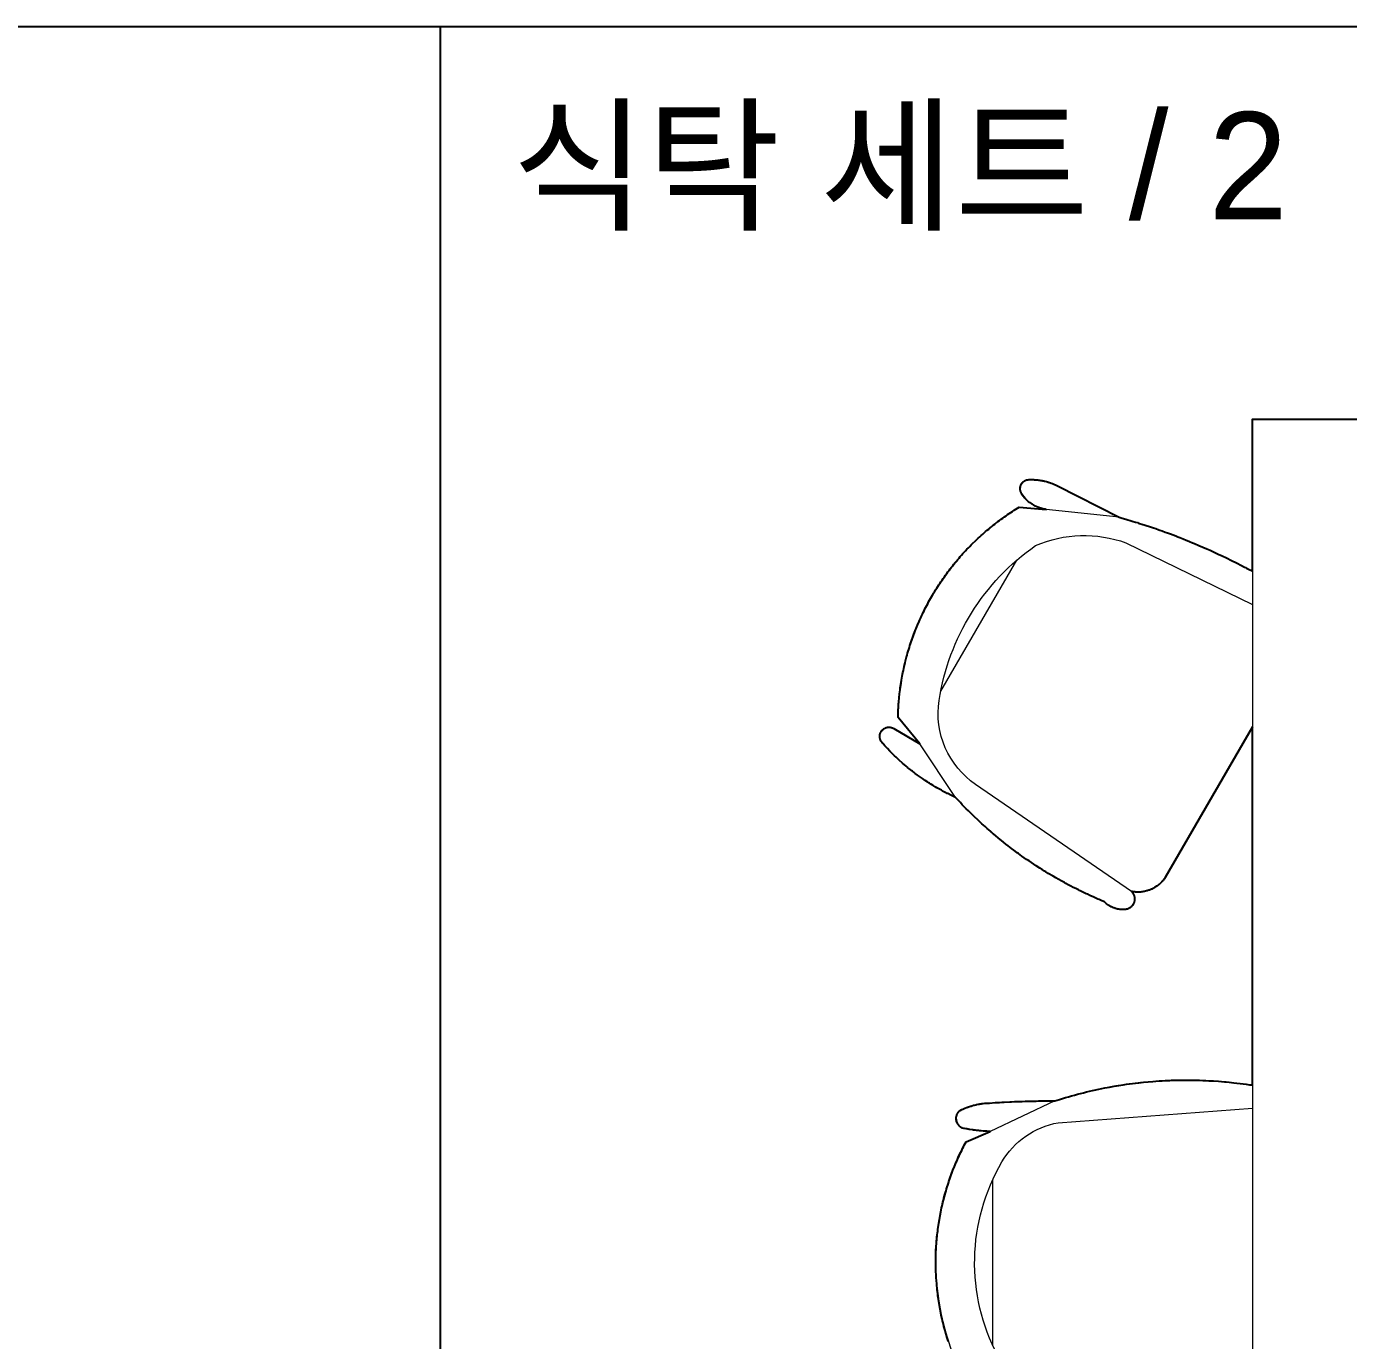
# Model space of a CAD drawing. Header units: millimetres. Extents: x 488786 to 747986, y 25193 to 95000.
# Drawn here: x 535120 to 536972, y 87039 to 88880 of the extents above; entities that cross this region are included whole.
import ezdxf

# ---------------------------------------------------------------- set-up
doc = ezdxf.new("R2010")
doc.units = ezdxf.units.MM
for name, color, linetype in [('10. ETC', 251, 'Continuous'), ('13. TXT2', 43, 'Continuous'), ('6. FUR1', 181, 'Continuous')]:
    doc.layers.add(name, color=color, linetype=linetype)
doc.layers.add('7. FUR2', color=241, linetype='Continuous', lineweight=5)
doc.styles.add('YUHIHA_TEXT', font='Pretendard-Regular.ttf')

# ---------------------------------------------------------------- blocks, each defined once
blk = doc.blocks.new('YUHIHA_Furniture_DiningSet_6Seat_B_Plan')
at = {"layer": '6. FUR1'}
blk.add_lwpolyline([(1292.1, -1225.8), (1289.5, -1226.7), (1286.9, -1227.5), (1281.6, -1229.1), (1279, -1229.9), (1276.3, -1230.6), (1273.7, -1231.3), (1271, -1232.1), (1268.3, -1232.7), (1265.7, -1233.4), (1263, -1234), (1260.3, -1234.7), (1254.9, -1235.9), (1249.5, -1237), (1246.8, -1237.5), (1244.1, -1238), (1241.4, -1238.5), (1238.7, -1238.9), (1236, -1239.4), (1233.3, -1239.8), (1230.5, -1240.2), (1227.8, -1240.5), (1225.1, -1240.9), (1222.4, -1241.2), (1219.6, -1241.5), (1216.9, -1241.8), (1214.1, -1242.1), (1211.4, -1242.3), (1205.9, -1242.8), (1203.2, -1242.9), (1197.7, -1243.2), (1194.9, -1243.4), (1189.4, -1243.5), (1183.9, -1243.6), (1181.2, -1243.6), (1178.4, -1243.6), (1175.6, -1243.6), (1172.9, -1243.5), (1170.1, -1243.5), (1167.4, -1243.4), (1164.6, -1243.3), (1159.1, -1243), (1153.7, -1242.6), (1150.9, -1242.4), (1148.2, -1242.1), (1145.4, -1241.9), (1139.9, -1241.3), (1137.2, -1240.9), (1134.5, -1240.6), (1131.8, -1240.2), (1129, -1239.8), (1123.6, -1239), (1120.9, -1238.5), (1118.2, -1238.1), (1115.5, -1237.6), (1112.8, -1237), (1110.1, -1236.5), (1107.4, -1235.9), (1104.7, -1235.4), (1102, -1234.8), (1096.6, -1233.5), (1094, -1232.8), (1091.3, -1232.2), (1086, -1230.7), (1083.3, -1230), (1080.7, -1229.2), (1078, -1228.4), (1075.4, -1227.6), (1072.8, -1226.8), (1070.2, -1226), (1067.6, -1225.1), (1062.3, -1223.3), (1059.7, -1222.4), (1057.2, -1221.4), (1052, -1219.5), (1046.9, -1217.4), (1044.4, -1216.4), (1041.8, -1215.3), (1039.3, -1214.2), (1036.8, -1213.1), (1034.3, -1212), (1029.3, -1209.7), (1026.8, -1208.5), (1024.3, -1207.3), (1021.8, -1206.1), (1019.4, -1204.9), (1016.9, -1203.6), (1014.5, -1202.3), (1012.1, -1201), (997.6, -1167.6), (997.6, -1168.3), (997.4, -1172.2), (997.4, -1172.5), (997.3, -1174.1), (997.2, -1175.3), (997.2, -1175.6), (997.2, -1176.2), (997.2, -1176.5), (996.9, -1179.9), (996.9, -1180.2), (996.8, -1180.8), (996.8, -1181.1), (996.7, -1182.3), (996.5, -1183.8), (996.5, -1184.2), (996.1, -1188.1), (996, -1188.4), (995.9, -1189), (995.7, -1190.5), (995.7, -1190.8), (995.6, -1191.8), (995.5, -1192.4), (995, -1195.7), (994.9, -1196), (994.8, -1196.6), (994.8, -1196.9), (994.6, -1198.1), (994.5, -1198.7), (994.2, -1199.9), (993.6, -1203.5), (993.5, -1203.8), (993.4, -1204.4), (993, -1206.2), (992.9, -1206.5), (992.8, -1206.7), (992.5, -1207.3), (991.9, -1208.3), (991.5, -1208.8), (990.9, -1209.7), (990.1, -1210.5), (989.9, -1210.7), (989.1, -1211.5), (988.6, -1211.9), (988.2, -1212.1), (987.7, -1212.5), (987.1, -1212.9), (986.7, -1213.1), (986.1, -1213.4), (985.3, -1213.8), (984.9, -1214), (984.5, -1214.1), (983.6, -1214.4), (983.2, -1214.5), (982.3, -1214.7), (981.4, -1214.8), (980.5, -1214.9), (980.1, -1215), (979.7, -1215), (979, -1215), (978.3, -1214.9), (977.6, -1214.8), (976.8, -1214.7), (976.1, -1214.6), (975.2, -1214.3), (974.6, -1214.1), (974.2, -1214), (973.6, -1213.7), (973.2, -1213.5), (972.6, -1213.2), (972.4, -1213.1), (972, -1212.9), (971.8, -1212.8), (971.2, -1212.4), (970.7, -1212), (970, -1211.5), (969.6, -1211.2), (969.3, -1210.9), (969, -1210.6), (968.8, -1210.4), (968.5, -1209.8), (968.3, -1209.5), (968.2, -1209.2), (967.1, -1207.1), (966.4, -1205.5), (965.7, -1203.9), (965.3, -1203), (965.2, -1202.7), (964.3, -1200.5), (964.2, -1200.1), (964.1, -1199.8), (963.8, -1199.2), (963.7, -1198.9), (963.3, -1197.9), (962.8, -1196.3), (962.2, -1194.3), (962.1, -1194), (961.9, -1193.3), (961.1, -1190.7), (960.8, -1189.4), (960.3, -1187.4), (960.1, -1186.7), (959.7, -1184.4), (959.4, -1183), (959.4, -1182.7), (959.2, -1181.7), (959, -1180.7), (959, -1180.3), (958.9, -1179.7), (958.8, -1179.3), (958.7, -1178.6), (958.7, -1178.3), (958.5, -1177), (958.3, -1174.9), (958.2, -1173.9), (958.2, -1173.5), (958.1, -1171.5), (958, -1171.1), (958, -1170.8), (958, -1169.8), (958, -1169.4), (958, -1169.1), (957.9, -1168.4), (957.4, -1160.5), (957.4, -1159.8), (957.3, -1157.7), (957.1, -1154.1), (956.8, -1150.5), (956.7, -1148.4), (956.7, -1147.7), (956.2, -1138.3), (956.2, -1137.6), (956, -1133.3), (955.9, -1130.4), (955.9, -1129), (955.8, -1128.3), (955.8, -1126.9), (955.7, -1126.1), (955.7, -1123.3), (955.6, -1122.6), (955.5, -1118.2), (955.5, -1117.5), (955.4, -1114.7), (955.3, -1111.8), (955.3, -1110.4), (955.2, -1107.5), (955.1, -1103.9), (955.1, -1103.2), (954.9, -1092.4), (954.9, -1089.5), (954.9, -1088.1), (954.9, -1085.3), (954.8, -1081.7), (954.8, -1080.9), (954.8, -1077.4), (954.8, -1076.6), (952.8, -1070.4), (951.6, -1066.2), (950.3, -1062), (949.1, -1057.8), (947.9, -1053.6), (946.7, -1049.4), (945.6, -1045.1), (945, -1043), (944.5, -1040.9), (943.4, -1036.7), (942.4, -1032.4), (941.4, -1028.2), (940.4, -1023.9), (939.5, -1019.6), (939, -1017.5), (938.5, -1015.3), (937.7, -1011.1), (936.8, -1006.8), (935.6, -1000.3), (934.4, -993.9), (933.4, -987.4), (932.4, -980.9), (931.7, -976.6), (931.1, -972.2), (930.6, -967.9), (930, -963.6), (929.5, -959.2), (928.8, -952.7), (928.2, -946.1), (927.6, -939.6), (927.3, -935.2), (927, -930.9), (926.7, -926.5), (926.5, -922.1), (926.4, -920), (926.2, -915.6), (926.1, -913.4), (926, -909), (925.9, -904.6), (925.8, -900.3), (925.8, -895.9), (925.8, -891.5), (925.8, -887.1), (925.9, -882.8), (925.9, -878.4), (926.1, -874), (926.2, -869.6), (926.4, -865.3), (926.6, -860.9), (927, -854.4), (927.4, -847.8), (927.8, -843.4), (928.2, -839.1), (928.3, -836.9), (928.8, -832.5), (929.5, -826), (930, -821.7), (930.5, -817.3), (931.1, -813), (931.6, -808.7), (932.3, -804.3), (932.6, -802.2), (932.9, -800), (431.2, -800), (642, -922.2), (642.7, -922.6), (643.7, -923.4), (644.7, -924.1), (645.4, -924.7), (646.1, -925.2), (647.3, -926.3), (648.3, -927.2), (648.6, -927.5), (649.8, -928.7), (650.7, -929.6), (650.9, -929.9), (651.8, -930.9), (652, -931.2), (652.3, -931.6), (653.1, -932.6), (653.6, -933.2), (654.3, -934.3), (654.8, -935), (655.3, -935.7), (655.7, -936.4), (656.2, -937.1), (657, -938.6), (657.6, -939.7), (658.2, -940.9), (658.3, -941.3), (658.9, -942.4), (659.2, -943.2), (659.6, -944.4), (659.9, -945.2), (660.3, -946.4), (660.7, -947.6), (660.9, -948.4), (661.3, -949.7), (661.6, -951.3), (661.8, -952.2), (662, -953.4), (662.2, -955.1), (662.4, -956.4), (662.4, -957.2), (662.5, -958.5), (662.5, -959.8), (662.5, -961), (662.5, -961.5), (662.5, -962.3), (662.4, -963.6), (662.3, -964.8), (662.2, -966.1), (662, -967.4), (661.8, -968.6), (661.6, -969.5), (661.8, -969.3), (662.4, -968.7), (662.8, -968.4), (663.2, -968.1), (663.7, -967.8), (664.1, -967.5), (664.8, -967), (665.7, -966.5), (666.2, -966.3), (666.9, -966), (667.2, -965.9), (667.9, -965.7), (668.7, -965.5), (669.2, -965.4), (670, -965.2), (670.8, -965.1), (671, -965.1), (671.8, -965.1), (672.6, -965.1), (672.9, -965.1), (673.7, -965.2), (674.2, -965.2), (675.3, -965.4), (675.8, -965.5), (676.5, -965.7), (677.3, -966), (678.3, -966.4), (679, -966.7), (679.5, -967), (679.9, -967.3), (680.6, -967.7), (681.2, -968.2), (681.6, -968.5), (682.2, -969), (682.4, -969.2), (683, -969.8), (683.7, -970.6), (684, -971), (684.1, -971.2), (684.3, -971.4), (684.6, -971.9), (685, -972.5), (685.1, -972.8), (685.4, -973.2), (685.6, -973.7), (685.8, -974.2), (686.2, -975.2), (686.4, -976), (686.6, -976.5), (686.8, -977.5), (686.9, -978.3), (686.9, -978.8), (687, -980.3), (687, -980.8), (687, -982), (687, -982.5), (686.9, -983.3), (686.9, -984.2), (686.8, -985.5), (686.7, -985.9), (686.5, -987.2), (686.5, -987.6), (686.2, -988.9), (686.2, -989.1), (686.1, -989.3), (685.8, -990.5), (685.7, -991), (685.6, -991.5), (685.5, -991.7), (685.4, -992), (685.3, -992.4), (685.1, -992.9), (684.7, -994), (684.6, -994.5), (684, -995.9), (683.9, -996.1), (683.8, -996.3), (683.3, -997.4), (683.1, -997.9), (682.4, -999.2), (681.8, -1000.3), (681.2, -1001.1), (680.7, -1001.9), (679.8, -1003.1), (678.9, -1004.3), (678.3, -1005), (677.5, -1006), (677, -1006.5), (676.1, -1007.4), (674.6, -1011.1), (673, -1014.8), (672.2, -1016.6), (670.6, -1020.3), (669.8, -1022.1), (667.3, -1027.6), (665.6, -1031.2), (664.7, -1033), (663, -1036.6), (660.3, -1042.1), (659.4, -1043.8), (657.6, -1047.4), (655.8, -1051), (654, -1054.6), (652.1, -1058.1), (650.2, -1061.6), (649.2, -1063.4), (647.3, -1066.9), (644.3, -1072.2), (642.3, -1075.6), (640.3, -1079.1), (639.3, -1080.8), (637.2, -1084.3), (636.2, -1086), (634.1, -1089.4), (633.1, -1091.1), (630.9, -1094.5), (628.8, -1097.9), (625.5, -1103), (623.3, -1106.3), (621.1, -1109.7), (618.9, -1113), (616.6, -1116.3), (614.3, -1119.6), (612, -1122.9), (608.5, -1127.8), (607.3, -1129.4), (603.7, -1134.2), (601.3, -1137.4), (597.7, -1142.2), (595.2, -1145.4), (592.7, -1148.5), (590.2, -1151.6), (588.9, -1153.2), (586.4, -1156.3), (583.8, -1159.4), (581.3, -1162.5), (580, -1164), (577.3, -1167), (573.4, -1171.6), (570.7, -1174.6), (566.7, -1179), (564, -1182), (561.3, -1184.9), (557.1, -1189.3), (555.7, -1190.7), (551.5, -1195.1), (548.7, -1197.9), (545.9, -1200.8), (543, -1203.6), (540.1, -1206.4), (537.2, -1209.1), (532.9, -1213.3), (529.9, -1216), (528.2, -1219.6), (526.9, -1222.4), (524.6, -1226.9), (524.2, -1227.8), (523.2, -1229.6), (522.8, -1230.5), (520.9, -1234), (519.9, -1235.8), (518.9, -1237.6), (517.4, -1240.2), (516.9, -1241.1), (516.4, -1242), (514.9, -1244.6), (513.3, -1247.2), (511.7, -1249.8), (511.2, -1250.6), (510.1, -1252.3), (509.6, -1253.2), (508.5, -1254.9), (506.2, -1258.3), (503.4, -1262.4), (501.7, -1264.9), (498.7, -1269), (496.3, -1272.3), (495.1, -1273.9), (493.2, -1276.3), (492, -1277.9), (490.7, -1279.4), (488.2, -1282.6), (487.6, -1283.4), (485.6, -1285.7), (484.3, -1287.2), (481.7, -1290.3), (477.6, -1294.8), (474.9, -1297.8), (473.5, -1299.2), (471.4, -1301.4), (468.6, -1304.3), (466.4, -1306.5), (465, -1307.9), (461.3, -1311.4), (460.6, -1312), (459.8, -1312.7), (457.6, -1314.8), (455.4, -1316.8), (454.6, -1317.5), (453.8, -1318.2), (453.1, -1318.8), (452.7, -1319.2), (452, -1319.7), (451.7, -1319.9), (451, -1320.3), (450.5, -1320.6), (449.7, -1321), (449.2, -1321.2), (448.6, -1321.4), (448.4, -1321.5), (447.8, -1321.6), (447.5, -1321.7), (446.7, -1321.9), (445.8, -1322), (445.3, -1322.1), (445, -1322.1), (444.1, -1322.1), (443.8, -1322.1), (443, -1322), (442.4, -1321.9), (441.8, -1321.8), (441, -1321.6), (440.4, -1321.4), (440.2, -1321.3), (439.6, -1321.1), (439.1, -1320.9), (438.6, -1320.7), (437.8, -1320.2), (437.3, -1319.9), (436.6, -1319.4), (436, -1318.9), (435.1, -1318.1), (434.5, -1317.5), (434.2, -1317), (433.8, -1316.6), (433.4, -1315.8), (432.9, -1315.1), (432.6, -1314.3), (432.3, -1313.8), (432.1, -1313.2), (432, -1312.7), (431.8, -1311.9), (431.6, -1311.3), (431.6, -1311), (431.5, -1310.1), (431.5, -1309.6), (431.5, -1309), (431.5, -1308.1), (431.5, -1307.6), (431.6, -1307), (431.7, -1306.7), (431.8, -1306.1), (431.9, -1305.6), (432.2, -1304.8), (432.5, -1304), (432.7, -1303.4), (432.8, -1303.2), (433.3, -1302.4), (454.7, -1266), (418, -1296.5), (415.2, -1296.5), (412.5, -1296.4), (409.7, -1296.3), (406.9, -1296.2), (404.2, -1296), (398.6, -1295.6), (395.9, -1295.4), (390.3, -1294.9), (384.8, -1294.3), (382.1, -1294), (379.3, -1293.7), (376.6, -1293.3), (373.8, -1292.9), (371.1, -1292.5), (368.3, -1292), (365.6, -1291.6), (362.9, -1291.1), (357.4, -1290.1), (354.7, -1289.6), (352, -1289), (349.3, -1288.4), (346.6, -1287.8), (341.2, -1286.5), (338.5, -1285.9), (333.1, -1284.5), (330.4, -1283.7), (327.8, -1283), (325.1, -1282.2), (322.5, -1281.4), (319.8, -1280.6), (317.2, -1279.7), (314.5, -1278.9), (311.9, -1278), (309.3, -1277.1), (306.7, -1276.2), (304, -1275.3), (301.4, -1274.3), (298.8, -1273.3), (296.3, -1272.3), (291.1, -1270.2), (288.5, -1269.2), (283.5, -1267), (280.9, -1265.9), (278.4, -1264.7), (275.9, -1263.6), (273.4, -1262.4), (270.9, -1261.2), (268.4, -1260), (265.9, -1258.7), (263.4, -1257.5), (261, -1256.2), (258.5, -1254.9), (256.1, -1253.6), (253.7, -1252.2), (251.2, -1250.9), (248.8, -1249.5), (246.4, -1248.1), (244, -1246.7), (241.7, -1245.3), (239.3, -1243.8), (237, -1242.3), (234.6, -1240.8), (232.3, -1239.3), (230, -1237.8), (227.7, -1236.3), (225.4, -1234.7), (223.1, -1233.1), (220.8, -1231.5), (218.6, -1229.9), (216.3, -1228.3), (214.1, -1226.6), (211.9, -1225), (209.7, -1223.3), (207.5, -1221.6), (205.3, -1219.9), (203.1, -1218.1), (201, -1216.4), (198.9, -1214.6), (196.7, -1212.8), (194.6, -1211), (192.5, -1209.2), (190.5, -1207.4), (188.4, -1205.5), (186.4, -1203.6), (184.3, -1201.8), (182.3, -1199.9), (180.3, -1197.9), (178.3, -1196), (176.3, -1194.1), (174.4, -1192.1), (170.5, -1188.1), (168.6, -1186.1), (166.7, -1184.1), (164.8, -1182), (162.9, -1180), (161.1, -1177.9), (159.3, -1175.9), (157.5, -1173.8), (155.7, -1171.6), (153.9, -1169.5), (152.1, -1167.4), (150.4, -1165.2), (148.6, -1163.1), (146.9, -1160.9), (143.6, -1156.5), (141.9, -1154.3), (140.2, -1152), (138.6, -1149.8), (137, -1147.5), (135.4, -1145.2), (133.8, -1143), (132.3, -1140.7), (130.7, -1138.4), (129.2, -1136), (127.7, -1133.7), (124.8, -1129), (123.3, -1126.6), (126.5, -1088.8), (126.4, -1089.5), (126.3, -1090.1), (126, -1091.8), (125.7, -1093.4), (125.3, -1095), (124.8, -1096.6), (124.7, -1096.9), (124.6, -1097.2), (124.4, -1097.9), (124.3, -1098.2), (124.2, -1098.5), (124, -1099.1), (123.4, -1100.7), (122.9, -1101.9), (122.3, -1103.1), (121.7, -1104.3), (121.3, -1105.2), (120.6, -1106.4), (120.4, -1106.6), (120.3, -1106.9), (119.8, -1107.8), (119.6, -1108.1), (119.2, -1108.6), (118.7, -1109.5), (117.9, -1110.6), (117.3, -1111.4), (116.7, -1112.2), (115.7, -1113.5), (114.8, -1114.5), (114.4, -1115), (113.9, -1115.4), (113, -1116.4), (112.1, -1117.3), (111.1, -1118.2), (110.1, -1119.1), (109.1, -1120), (107.8, -1121), (107, -1121.6), (105.9, -1122.4), (104.8, -1123.1), (104, -1123.6), (103.5, -1123.9), (102.7, -1124.2), (102, -1124.6), (101.4, -1124.8), (100.8, -1125), (100.6, -1125), (99.9, -1125.1), (99.1, -1125.3), (98.5, -1125.4), (97.9, -1125.4), (97, -1125.4), (96.4, -1125.4), (95.6, -1125.3), (95.1, -1125.2), (94.5, -1125.1), (93.7, -1124.8), (92.9, -1124.6), (92.1, -1124.3), (91.4, -1123.9), (90.8, -1123.6), (90.7, -1123.5), (90.5, -1123.4), (90, -1123), (89.3, -1122.5), (88.7, -1121.9), (88.4, -1121.6), (88.1, -1121.3), (87.5, -1120.7), (87.3, -1120.4), (86.9, -1119.9), (86.5, -1119.3), (86.1, -1118.6), (85.8, -1117.9), (85.5, -1117.3), (85.4, -1116.9), (85.2, -1116.5), (85.2, -1116.3), (85.1, -1116.1), (85.1, -1115.9), (85, -1115.7), (84.9, -1115.1), (84.8, -1114.4), (84.7, -1113.6), (84.6, -1113), (84.6, -1112.6), (84.6, -1112), (84.6, -1111.3), (84.6, -1111), (84.6, -1109), (84.7, -1107.1), (84.7, -1106.7), (84.7, -1106.1), (84.8, -1105.4), (84.8, -1105.1), (84.8, -1104.1), (84.9, -1103.8), (84.9, -1103.1), (85, -1102.5), (85, -1102.2), (85.1, -1101.2), (85.2, -1100.9), (85.2, -1100.2), (85.3, -1099.6), (85.6, -1097.9), (85.8, -1096.6), (86, -1095.3), (86.1, -1094.7), (86.4, -1093.4), (86.6, -1092.1), (86.9, -1091.2), (86.9, -1090.8), (87.5, -1088.6), (88, -1087), (88, -1086.7), (88.1, -1086.4), (88.4, -1085.5), (88.6, -1084.8), (88.7, -1084.5), (89.2, -1083), (89.4, -1082.7), (89.7, -1081.8), (90.3, -1080.2), (90.4, -1079.9), (90.6, -1079.3), (91, -1078.4), (91.4, -1077.5), (91.5, -1077.2), (92, -1076), (92.9, -1074.2), (93.4, -1073), (137.4, -986.7), (138.2, -983.7), (140.4, -976.1), (142.3, -970.1), (142.7, -968.5), (143.2, -967), (144.1, -964), (145, -961), (145.5, -959.5), (146, -958), (146.9, -955), (148.4, -950.5), (150.9, -943), (152.4, -938.5), (153.4, -935.5), (155, -931.1), (155.5, -929.6), (156.6, -926.6), (158.2, -922.2), (159.3, -919.2), (160.9, -914.8), (163.7, -907.4), (164.8, -904.4), (166, -901.5), (167.7, -897.1), (169.5, -892.7), (170.1, -891.3), (171.3, -888.3), (173.1, -884), (174.3, -881), (176.8, -875.2), (179.3, -869.4), (181.8, -863.7), (183.7, -859.3), (185, -856.5), (187.7, -850.7), (189, -847.9), (191.7, -842.2), (194.4, -836.5), (197.9, -829.4), (201.4, -822.4), (205, -815.3), (207.2, -811.1), (208, -809.7), (208.7, -808.3), (211.7, -802.8), (213.2, -800), (0, -800), (0, 0)], dxfattribs=at)
at = {"layer": '7. FUR2'}
for p, q in [((213.2, -800), (431.2, -800)), ((932.9, -800), (1431.5, -800)), ((137.4, -986.7), (126.5, -1088.8)), ((954.8, -1076.6), (997.6, -1167.6)), ((381.1, -1236.6), (197.4, -1130)), ((1298, -1163.6), (1064.8, -1163.6)), ((529.9, -1216), (454.7, -1266))]:
    blk.add_line(p, q, dxfattribs=at)
for points in [[(0, 0), (0, -800), (213.2, -800, 0.055547), (137.4, -986.7), (93.7, -1072.4, 0.125675), (84.6, -1113, 0.579365), (104.2, -1123.5, 0.223442), (126.5, -1088.8), (123.3, -1126.6, 0.257242), (418, -1296.5), (454.7, -1266), (433.3, -1302.4, 0.852073), (453.1, -1318.8, 0.105035), (529.9, -1216, 0.108061), (676.1, -1007.4, 0.218439), (686.9, -978.8, 0.645275), (661.6, -969.5, 0.304913), (642, -922.2), (431.2, -800), (932.9, -800, 0.117383), (954.8, -1076.6, 0.016472), (957.9, -1168.4, 0.115493), (968.8, -1210.4, 0.522124), (992.9, -1206.5, 0.047385), (997.6, -1167.6), (1012.1, -1201, 0.252543), (1350.2, -1200.8)], [(661.6, -969.5), (511.8, -1187.8, -0.287711), (394, -1238.9, -0.20566), (177.1, -1103.8, -0.190389), (173.2, -977.2), (259.6, -800)], [(1398.9, -800), (1376.9, -1057.8, -0.256783), (1311.8, -1156.8, -0.25969), (1040.4, -1150.9, -0.21897), (985.5, -1072.2), (965.3, -800)]]:
    blk.add_lwpolyline(points, format="xyb", dxfattribs=at)

msp = doc.modelspace()

# ---------------------------------------------------------------- linework, layer by layer
at = {"layer": '10. ETC'}
for p, q in [((532700, 88879.9), (541700, 88879.9)), ((535700, 88879.9), (535700, 85198.7))]:
    msp.add_line(p, q, dxfattribs=at)

# ---------------------------------------------------------------- block references
at = {"rotation": 270}
msp.add_blockref('YUHIHA_Furniture_DiningSet_6Seat_B_Plan', (537637.7, 88329.9), dxfattribs=at)

# ---------------------------------------------------------------- texts
at = {"layer": '13. TXT2', "color": 7, "insert": (535800, 88759.9), "char_height": 150, "width": 2800, "attachment_point": 1, "style": 'YUHIHA_TEXT'}
msp.add_mtext('식탁 세트 / 2', dxfattribs=at)

doc.saveas('drawing.dxf')
